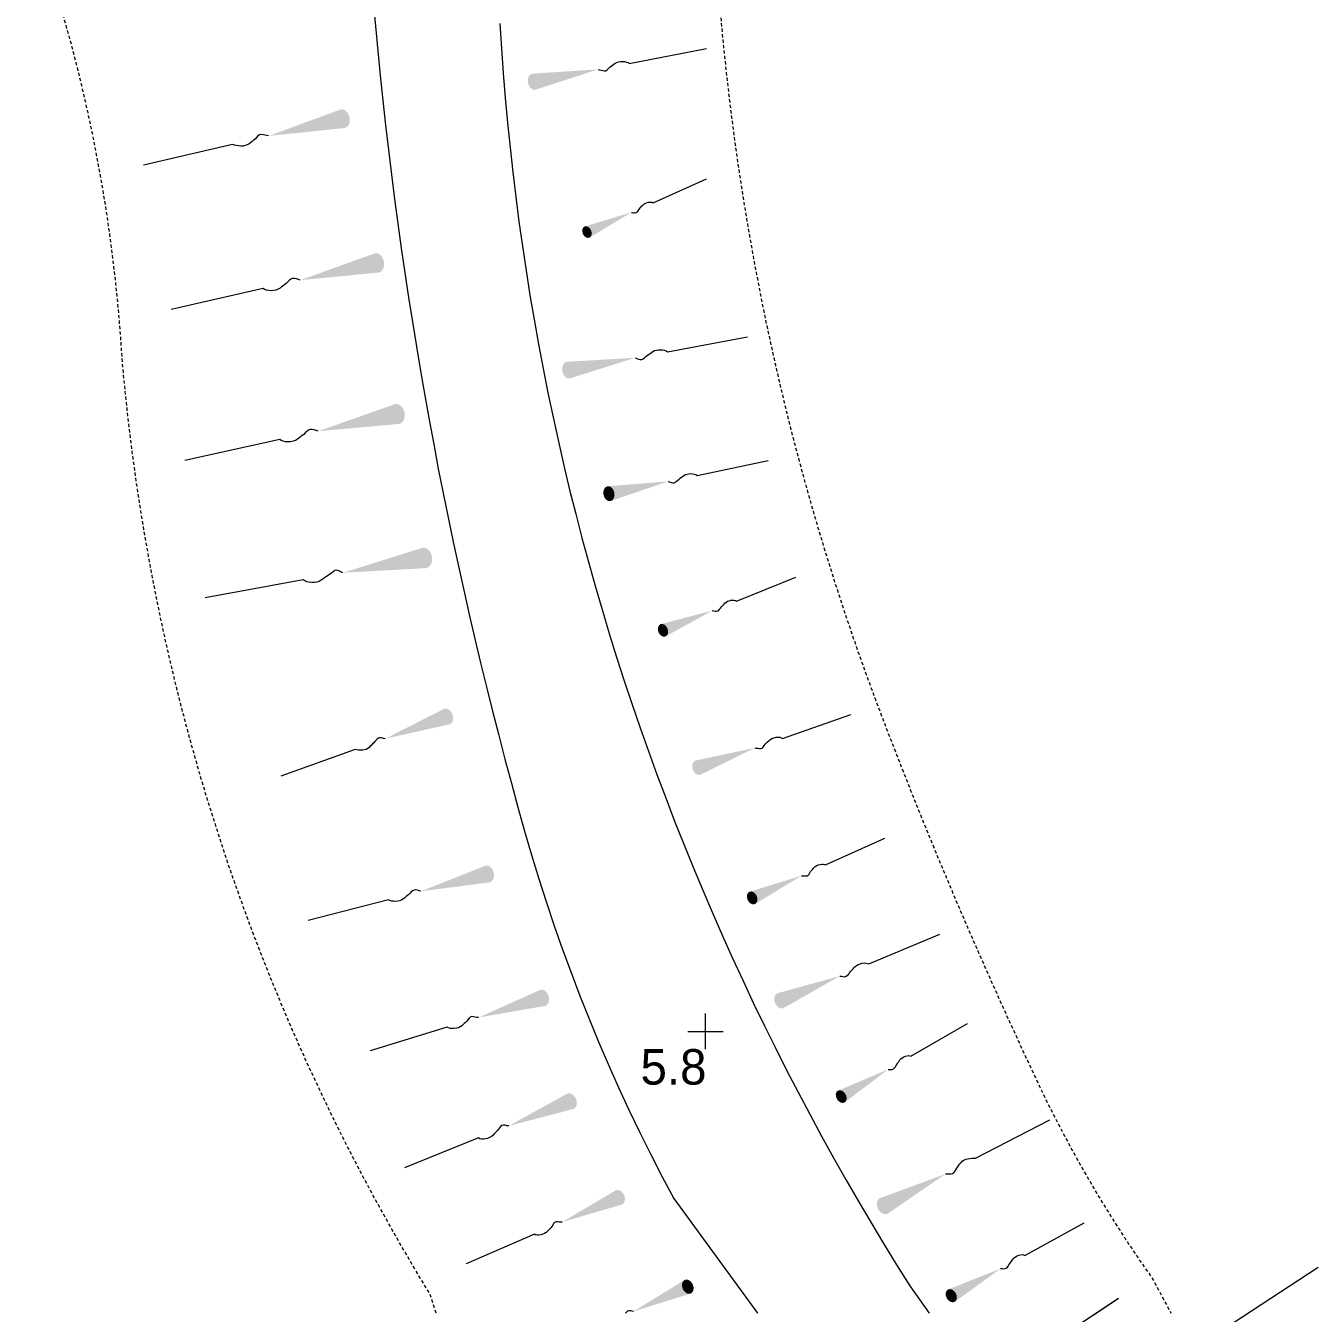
# Model space of a CAD drawing. Header units: millimetres. Extents: x 833924389 to 835767163, y 817400000 to 818811854.
# Drawn here: x 833998413 to 834034836, y 818600001 to 818636276 of the extents above; entities that cross this region are included whole.
import ezdxf
from ezdxf.enums import TextEntityAlignment as Align

# ---------------------------------------------------------------- set-up
doc = ezdxf.new("R2010")
doc.units = ezdxf.units.MM
doc.header["$LTSCALE"] = 10
doc.header["$MEASUREMENT"] = 0
doc.linetypes.add('DGN Style 2', pattern=[15.39188, 9.235128, -6.156752])
doc.layers.add('01_Base_Plan', color=5, linetype='Continuous', lineweight=5)
doc.styles.add('Style-ENGINEERING', font='ENGINEERING.shx', dxfattribs={"width": 0.8})

# ---------------------------------------------------------------- blocks, each defined once
blk = doc.blocks.new('SLOPE_2')
at = {"linetype": 'ByBlock', "lineweight": -2}
h = blk.add_hatch(color=0, dxfattribs=at)
edge = h.paths.add_edge_path()
edge.add_ellipse((0.3, 0.005), major_axis=(0, 0.41), ratio=0.731707, start_angle=358.84129, end_angle=551.22432)
edge.add_line((0.358, -0.397), (3.584, 0.004))
edge.add_line((3.584, 0.004), (0.349, 0.41))
edge.add_line((0.349, 0.41), (0.306, 0.415))
at = {"color": 0, "linetype": 'ByBlock', "lineweight": -2}
for p, q in [((3.584, 0.004), (0.3, 0.416)), ((0.3, -0.404), (3.584, 0.004)), ((3.584, 0.004), (3.884, -0.136)), ((3.884, -0.136), (4.484, 0.144)), ((4.484, 0.144), (5.184, 0.004)), ((5.184, 0.004), (9.132, 0.004))]:
    blk.add_line(p, q, dxfattribs=at)
blk.add_ellipse((0.3, 0.005), major_axis=(0, 0.41), ratio=0.731707, start_param=6.120326, end_param=9.620679, dxfattribs=at)
blk = doc.blocks.new('SLOPE_257_8')
at = {"linetype": 'ByBlock', "lineweight": -2}
h = blk.add_hatch(color=0, dxfattribs=at)
edge = h.paths.add_edge_path()
edge.add_ellipse((0.301, 0), major_axis=(0, 0.41), ratio=0.731707, start_angle=0, end_angle=360)
at = {"color": 0, "linetype": 'ByBlock', "lineweight": -2}
blk.add_line((5.184, 0), (9.132, -0.001), dxfattribs=at)
blk.add_open_spline([(3.585, -0.001), (3.685, -0.048), (3.785, -0.094), (3.885, -0.141), (3.985, -0.187), (4.084, -0.047), (4.184, 0), (4.284, 0.046), (4.385, 0.092), (4.485, 0.138), (4.701, 0.236), (5.06, 0.139), (5.184, 0)], degree=3, knots=[0, 0, 0, 0, 0.193955, 0.193955, 0.193955, 0.387786, 0.387786, 0.387786, 0.581853, 0.581853, 0.581853, 1, 1, 1, 1], dxfattribs=at)
at = {"color": 0, "linetype": 'ByBlock', "lineweight": -2, "extrusion": (0, 0, -1)}
blk.add_solid([(-3.585, -0.001), (-0.3, 0.411), (-0.301, -0.41)], dxfattribs=at)
blk = doc.blocks.new('SLOPE_163_8')
at = {"linetype": 'ByBlock', "lineweight": -2}
h = blk.add_hatch(color=0, dxfattribs=at)
edge = h.paths.add_edge_path()
edge.add_ellipse((0.3, -0.001), major_axis=(0, 0.41), ratio=0.731707, start_angle=0, end_angle=360)
at = {"color": 0, "linetype": 'ByBlock', "lineweight": -2}
blk.add_line((5.184, -0.002), (9.133, -0.003), dxfattribs=at)
blk.add_open_spline([(3.584, -0.003), (3.684, -0.049), (3.784, -0.096), (3.884, -0.142), (3.984, -0.189), (4.084, -0.048), (4.184, -0.002), (4.284, 0.045), (4.384, 0.092), (4.484, 0.138), (4.7, 0.237), (5.019, 0.122), (5.184, -0.002)], degree=3, knots=[0, 0, 0, 0, 0.193976, 0.193976, 0.193976, 0.388006, 0.388006, 0.388006, 0.581667, 0.581667, 0.581667, 1, 1, 1, 1], dxfattribs=at)
at = {"color": 0, "linetype": 'ByBlock', "lineweight": -2, "extrusion": (0, 0, -1)}
blk.add_solid([(-3.584, -0.003), (-0.299, 0.41), (-0.299, -0.41)], dxfattribs=at)
blk = doc.blocks.new('SLOPE_258_8')
at = {"linetype": 'ByBlock', "lineweight": -2}
h = blk.add_hatch(color=0, dxfattribs=at)
edge = h.paths.add_edge_path()
edge.add_ellipse((0.3, -0.001), major_axis=(0, 0.41), ratio=0.731707, start_angle=0, end_angle=360)
at = {"color": 0, "linetype": 'ByBlock', "lineweight": -2}
blk.add_line((5.185, -0.002), (9.132, -0.002), dxfattribs=at)
blk.add_open_spline([(3.583, -0.003), (3.683, -0.051), (3.762, -0.149), (3.885, -0.143), (4.007, -0.137), (4.084, -0.049), (4.183, -0.003), (4.284, 0.044), (4.384, 0.09), (4.484, 0.136), (4.7, 0.236), (5.106, 0.154), (5.185, -0.002)], degree=3, knots=[0, 0, 0, 0, 0.194935, 0.194935, 0.194935, 0.387796, 0.387796, 0.387796, 0.581577, 0.581577, 0.581577, 1, 1, 1, 1], dxfattribs=at)
blk.add_solid([(3.583, -0.003), (0.3, 0.409), (0.3, -0.411)], dxfattribs=at)
blk = doc.blocks.new('SLOPE_259_8')
at = {"linetype": 'ByBlock', "lineweight": -2}
h = blk.add_hatch(color=0, dxfattribs=at)
edge = h.paths.add_edge_path()
edge.add_ellipse((0.3, 0), major_axis=(0, 0.41), ratio=0.731707, start_angle=0, end_angle=360)
at = {"color": 0, "linetype": 'ByBlock', "lineweight": -2}
blk.add_line((5.184, -0.001), (9.131, -0.002), dxfattribs=at)
blk.add_open_spline([(3.584, -0.001), (3.684, -0.047), (3.778, -0.137), (3.884, -0.142), (3.989, -0.146), (4.084, -0.047), (4.184, -0.001), (4.284, 0.046), (4.384, 0.092), (4.484, 0.138), (4.7, 0.237), (5.068, 0.142), (5.184, -0.001)], degree=3, knots=[0, 0, 0, 0, 0.19417, 0.19417, 0.19417, 0.388178, 0.388178, 0.388178, 0.582341, 0.582341, 0.582341, 1, 1, 1, 1], dxfattribs=at)
at = {"color": 0, "linetype": 'ByBlock', "lineweight": -2, "extrusion": (0, 0, -1)}
blk.add_solid([(-3.584, -0.001), (-0.3, 0.41), (-0.3, -0.41)], dxfattribs=at)
blk = doc.blocks.new('SLOPE_260_8')
at = {"linetype": 'ByBlock', "lineweight": -2}
h = blk.add_hatch(color=0, dxfattribs=at)
edge = h.paths.add_edge_path()
edge.add_ellipse((0.3, -0.001), major_axis=(0, 0.41), ratio=0.731707, start_angle=0, end_angle=360)
at = {"color": 0, "linetype": 'ByBlock', "lineweight": -2}
blk.add_line((5.184, -0.002), (9.131, -0.002), dxfattribs=at)
blk.add_open_spline([(3.583, -0.003), (3.683, -0.05), (3.78, -0.162), (3.884, -0.142), (3.988, -0.123), (4.084, -0.049), (4.184, -0.002), (4.284, 0.044), (4.383, 0.092), (4.483, 0.138), (4.699, 0.239), (5.062, 0.138), (5.184, -0.002)], degree=3, knots=[0, 0, 0, 0, 0.194227, 0.194227, 0.194227, 0.388246, 0.388246, 0.388246, 0.581446, 0.581446, 0.581446, 1, 1, 1, 1], dxfattribs=at)
at = {"color": 0, "linetype": 'ByBlock', "lineweight": -2, "extrusion": (0, 0, -1)}
blk.add_solid([(-3.583, -0.003), (-0.3, 0.409), (-0.3, -0.41)], dxfattribs=at)
blk = doc.blocks.new('SLOPE_261_8')
at = {"linetype": 'ByBlock', "lineweight": -2}
h = blk.add_hatch(color=0, dxfattribs=at)
edge = h.paths.add_edge_path()
edge.add_ellipse((0.301, 0), major_axis=(0, 0.41), ratio=0.731707, start_angle=0, end_angle=360)
at = {"color": 0, "linetype": 'ByBlock', "lineweight": -2}
blk.add_line((5.185, -0.002), (9.132, -0.002), dxfattribs=at)
blk.add_open_spline([(3.585, -0.002), (3.685, -0.049), (3.78, -0.137), (3.885, -0.142), (3.99, -0.147), (4.085, -0.049), (4.185, -0.003), (4.285, 0.044), (4.385, 0.092), (4.484, 0.138), (4.7, 0.239), (5.069, 0.141), (5.185, -0.002)], degree=3, knots=[0, 0, 0, 0, 0.193679, 0.193679, 0.193679, 0.387604, 0.387604, 0.387604, 0.581371, 0.581371, 0.581371, 1, 1, 1, 1], dxfattribs=at)
at = {"color": 0, "linetype": 'ByBlock', "lineweight": -2, "extrusion": (0, 0, -1)}
blk.add_solid([(-3.585, -0.002), (-0.301, 0.411), (-0.301, -0.41)], dxfattribs=at)
blk = doc.blocks.new('SLOPE_262_8')
at = {"linetype": 'ByBlock', "lineweight": -2}
h = blk.add_hatch(color=0, dxfattribs=at)
edge = h.paths.add_edge_path()
edge.add_ellipse((0.3, 0), major_axis=(0, 0.41), ratio=0.731707, start_angle=0, end_angle=360)
at = {"color": 0, "linetype": 'ByBlock', "lineweight": -2}
blk.add_line((5.183, -0.002), (9.132, -0.001), dxfattribs=at)
blk.add_open_spline([(3.583, -0.001), (3.683, -0.048), (3.778, -0.151), (3.884, -0.142), (3.989, -0.134), (4.084, -0.049), (4.184, -0.002), (4.284, 0.044), (4.383, 0.091), (4.483, 0.138), (4.698, 0.239), (5.066, 0.14), (5.183, -0.002)], degree=3, knots=[0, 0, 0, 0, 0.194629, 0.194629, 0.194629, 0.3887, 0.3887, 0.3887, 0.581868, 0.581868, 0.581868, 1, 1, 1, 1], dxfattribs=at)
at = {"color": 0, "linetype": 'ByBlock', "lineweight": -2, "extrusion": (0, 0, -1)}
blk.add_solid([(-3.583, -0.001), (-0.3, 0.41), (-0.3, -0.411)], dxfattribs=at)
blk = doc.blocks.new('SLOPE_263_8')
at = {"linetype": 'ByBlock', "lineweight": -2}
h = blk.add_hatch(color=0, dxfattribs=at)
edge = h.paths.add_edge_path()
edge.add_ellipse((0.301, 0), major_axis=(0, 0.41), ratio=0.731707, start_angle=0, end_angle=360)
at = {"color": 0, "linetype": 'ByBlock', "lineweight": -2}
blk.add_line((5.184, -0.001), (9.133, -0.001), dxfattribs=at)
blk.add_open_spline([(3.585, -0.001), (3.685, -0.047), (3.785, -0.188), (3.884, -0.141), (3.984, -0.095), (4.085, -0.048), (4.185, -0.001), (4.285, 0.045), (4.385, 0.092), (4.485, 0.139), (4.7, 0.239), (5.06, 0.138), (5.184, -0.001)], degree=3, knots=[0, 0, 0, 0, 0.193654, 0.193654, 0.193654, 0.387713, 0.387713, 0.387713, 0.581772, 0.581772, 0.581772, 1, 1, 1, 1], dxfattribs=at)
blk.add_solid([(3.585, -0.001), (0.301, 0.41), (0.3, -0.409)], dxfattribs=at)
blk = doc.blocks.new('SLOPE_264_8')
at = {"linetype": 'ByBlock', "lineweight": -2}
h = blk.add_hatch(color=0, dxfattribs=at)
edge = h.paths.add_edge_path()
edge.add_ellipse((0.3, 0.001), major_axis=(0, 0.41), ratio=0.731707, start_angle=0, end_angle=360)
at = {"color": 0, "linetype": 'ByBlock', "lineweight": -2}
blk.add_line((5.184, -0.002), (9.132, -0.002), dxfattribs=at)
blk.add_open_spline([(3.584, -0.001), (3.684, -0.048), (3.785, -0.141), (3.885, -0.14), (3.985, -0.14), (4.084, -0.047), (4.184, 0), (4.283, 0.046), (4.383, 0.093), (4.483, 0.14), (4.699, 0.241), (5.099, 0.153), (5.184, -0.002)], degree=3, knots=[0, 0, 0, 0, 0.194115, 0.194115, 0.194115, 0.387567, 0.387567, 0.387567, 0.581019, 0.581019, 0.581019, 1, 1, 1, 1], dxfattribs=at)
blk.add_solid([(3.584, -0.001), (0.299, 0.411), (0.299, -0.41)], dxfattribs=at)
blk = doc.blocks.new('SLOPE_70_9')
at = {"linetype": 'ByBlock', "lineweight": -2}
h = blk.add_hatch(color=0, dxfattribs=at)
edge = h.paths.add_edge_path()
edge.add_ellipse((0.299, -0.001), major_axis=(0, 0.41), ratio=0.731707, start_angle=0, end_angle=360)
at = {"color": 0, "linetype": 'ByBlock', "lineweight": -2}
blk.add_line((5.184, -0.002), (9.131, -0.003), dxfattribs=at)
blk.add_open_spline([(3.583, -0.003), (3.683, -0.05), (3.784, -0.16), (3.884, -0.143), (3.984, -0.125), (4.083, -0.05), (4.183, -0.003), (4.283, 0.044), (4.383, 0.09), (4.483, 0.137), (4.699, 0.237), (4.996, 0.113), (5.184, -0.002)], degree=3, knots=[0, 0, 0, 0, 0.194257, 0.194257, 0.194257, 0.387502, 0.387502, 0.387502, 0.581658, 0.581658, 0.581658, 1, 1, 1, 1], dxfattribs=at)
at = {"color": 0, "linetype": 'ByBlock', "lineweight": -2, "extrusion": (0, 0, -1)}
blk.add_solid([(-3.583, -0.003), (-0.299, 0.409), (-0.299, -0.411)], dxfattribs=at)
blk = doc.blocks.new('SLOPE_265_8')
at = {"linetype": 'ByBlock', "lineweight": -2}
h = blk.add_hatch(color=0, dxfattribs=at)
edge = h.paths.add_edge_path()
edge.add_ellipse((0.3, -0.001), major_axis=(0, 0.41), ratio=0.731707, start_angle=0, end_angle=360)
at = {"color": 0, "linetype": 'ByBlock', "lineweight": -2}
blk.add_line((5.184, -0.004), (9.133, -0.002), dxfattribs=at)
blk.add_open_spline([(3.584, -0.003), (3.684, -0.049), (3.784, -0.096), (3.884, -0.142), (3.984, -0.189), (4.084, -0.049), (4.183, -0.002), (4.283, 0.044), (4.384, 0.091), (4.484, 0.137), (4.7, 0.237), (5.09, 0.148), (5.184, -0.004)], degree=3, knots=[0, 0, 0, 0, 0.193963, 0.193963, 0.193963, 0.387448, 0.387448, 0.387448, 0.581746, 0.581746, 0.581746, 1, 1, 1, 1], dxfattribs=at)
at = {"color": 0, "linetype": 'ByBlock', "lineweight": -2, "extrusion": (0, 0, -1)}
blk.add_solid([(-3.584, -0.003), (-0.3, 0.409), (-0.301, -0.41)], dxfattribs=at)
blk = doc.blocks.new('SLOPE_266_8')
at = {"linetype": 'ByBlock', "lineweight": -2}
h = blk.add_hatch(color=0, dxfattribs=at)
edge = h.paths.add_edge_path()
edge.add_ellipse((0.3, -0.001), major_axis=(0, 0.41), ratio=0.731707, start_angle=0, end_angle=360)
at = {"color": 0, "linetype": 'ByBlock', "lineweight": -2}
blk.add_line((5.184, -0.003), (9.133, -0.003), dxfattribs=at)
blk.add_open_spline([(3.584, -0.003), (3.684, -0.05), (3.777, -0.146), (3.884, -0.142), (3.992, -0.137), (4.084, -0.049), (4.184, -0.003), (4.284, 0.044), (4.384, 0.091), (4.484, 0.138), (4.7, 0.238), (5.075, 0.143), (5.184, -0.003)], degree=3, knots=[0, 0, 0, 0, 0.193575, 0.193575, 0.193575, 0.387374, 0.387374, 0.387374, 0.581804, 0.581804, 0.581804, 1, 1, 1, 1], dxfattribs=at)
at = {"color": 0, "linetype": 'ByBlock', "lineweight": -2, "extrusion": (0, 0, -1)}
blk.add_solid([(-3.584, -0.003), (-0.3, 0.41), (-0.301, -0.41)], dxfattribs=at)
blk = doc.blocks.new('SLOPE_267_8')
at = {"linetype": 'ByBlock', "lineweight": -2}
h = blk.add_hatch(color=0, dxfattribs=at)
edge = h.paths.add_edge_path()
edge.add_ellipse((0.3, 0), major_axis=(0, 0.41), ratio=0.731707, start_angle=0, end_angle=360)
at = {"color": 0, "linetype": 'ByBlock', "lineweight": -2}
blk.add_line((5.184, -0.001), (9.132, -0.001), dxfattribs=at)
blk.add_open_spline([(3.584, -0.001), (3.684, -0.048), (3.784, -0.094), (3.885, -0.141), (3.984, -0.187), (4.084, -0.048), (4.183, -0.002), (4.284, 0.045), (4.384, 0.092), (4.485, 0.139), (4.7, 0.239), (5.106, 0.155), (5.184, -0.001)], degree=3, knots=[0, 0, 0, 0, 0.194191, 0.194191, 0.194191, 0.387299, 0.387299, 0.387299, 0.582185, 0.582185, 0.582185, 1, 1, 1, 1], dxfattribs=at)
blk.add_solid([(3.584, -0.001), (0.3, 0.41), (0.3, -0.409)], dxfattribs=at)
blk = doc.blocks.new('SLOPE_268_8')
at = {"linetype": 'ByBlock', "lineweight": -2}
h = blk.add_hatch(color=0, dxfattribs=at)
edge = h.paths.add_edge_path()
edge.add_ellipse((0.3, -0.001), major_axis=(0, 0.41), ratio=0.731707, start_angle=0, end_angle=360)
at = {"color": 0, "linetype": 'ByBlock', "lineweight": -2}
blk.add_line((5.183, -0.003), (9.132, -0.003), dxfattribs=at)
blk.add_open_spline([(3.584, -0.003), (3.684, -0.049), (3.784, -0.096), (3.884, -0.142), (3.984, -0.189), (4.084, -0.049), (4.184, -0.002), (4.284, 0.045), (4.384, 0.091), (4.484, 0.138), (4.7, 0.238), (5.082, 0.146), (5.183, -0.003)], degree=3, knots=[0, 0, 0, 0, 0.193993, 0.193993, 0.193993, 0.387633, 0.387633, 0.387633, 0.582028, 0.582028, 0.582028, 1, 1, 1, 1], dxfattribs=at)
at = {"color": 0, "linetype": 'ByBlock', "lineweight": -2, "extrusion": (0, 0, -1)}
blk.add_solid([(-3.584, -0.003), (-0.3, 0.409), (-0.3, -0.41)], dxfattribs=at)
blk = doc.blocks.new('SLOPE_269_8')
at = {"linetype": 'ByBlock', "lineweight": -2}
h = blk.add_hatch(color=0, dxfattribs=at)
edge = h.paths.add_edge_path()
edge.add_ellipse((0.3, 0), major_axis=(0, 0.41), ratio=0.731707, start_angle=0, end_angle=360)
at = {"color": 0, "linetype": 'ByBlock', "lineweight": -2}
blk.add_line((5.184, -0.003), (9.132, -0.002), dxfattribs=at)
blk.add_open_spline([(3.584, -0.003), (3.684, -0.049), (3.764, -0.15), (3.884, -0.141), (4.004, -0.133), (4.084, -0.049), (4.184, -0.003), (4.284, 0.044), (4.384, 0.091), (4.484, 0.138), (4.7, 0.238), (5.102, 0.152), (5.184, -0.003)], degree=3, knots=[0, 0, 0, 0, 0.193706, 0.193706, 0.193706, 0.387155, 0.387155, 0.387155, 0.581388, 0.581388, 0.581388, 1, 1, 1, 1], dxfattribs=at)
blk.add_solid([(3.584, -0.003), (0.3, 0.41), (0.299, -0.41)], dxfattribs=at)
blk = doc.blocks.new('SLOPE_270_8')
at = {"linetype": 'ByBlock', "lineweight": -2}
h = blk.add_hatch(color=0, dxfattribs=at)
edge = h.paths.add_edge_path()
edge.add_ellipse((0.301, -0.001), major_axis=(0, 0.41), ratio=0.731707, start_angle=0, end_angle=360)
at = {"color": 0, "linetype": 'ByBlock', "lineweight": -2}
blk.add_line((5.186, -0.002), (9.133, -0.002), dxfattribs=at)
blk.add_open_spline([(3.586, -0.002), (3.686, -0.048), (3.761, -0.15), (3.885, -0.142), (4.008, -0.134), (4.084, -0.05), (4.184, -0.003), (4.284, 0.044), (4.384, 0.092), (4.484, 0.139), (4.7, 0.24), (5.126, 0.162), (5.186, -0.002)], degree=3, knots=[0, 0, 0, 0, 0.193286, 0.193286, 0.193286, 0.386744, 0.386744, 0.386744, 0.581236, 0.581236, 0.581236, 1, 1, 1, 1], dxfattribs=at)
blk.add_solid([(3.586, -0.002), (0.301, 0.409), (0.301, -0.41)], dxfattribs=at)
blk = doc.blocks.new('SLOPE_271_8')
at = {"linetype": 'ByBlock', "lineweight": -2}
h = blk.add_hatch(color=0, dxfattribs=at)
edge = h.paths.add_edge_path()
edge.add_ellipse((0.3, -0.001), major_axis=(0, 0.41), ratio=0.731707, start_angle=0, end_angle=360)
at = {"color": 0, "linetype": 'ByBlock', "lineweight": -2}
blk.add_line((5.185, -0.003), (9.133, -0.002), dxfattribs=at)
blk.add_open_spline([(3.584, -0.003), (3.684, -0.05), (3.766, -0.152), (3.885, -0.142), (4.004, -0.132), (4.085, -0.049), (4.184, -0.003), (4.284, 0.044), (4.384, 0.091), (4.484, 0.138), (4.7, 0.239), (5.1, 0.151), (5.185, -0.003)], degree=3, knots=[0, 0, 0, 0, 0.194294, 0.194294, 0.194294, 0.387469, 0.387469, 0.387469, 0.581394, 0.581394, 0.581394, 1, 1, 1, 1], dxfattribs=at)
blk.add_solid([(3.584, -0.003), (0.3, 0.41), (0.3, -0.411)], dxfattribs=at)
blk = doc.blocks.new('SLOPE_272_8')
at = {"linetype": 'ByBlock', "lineweight": -2}
h = blk.add_hatch(color=0, dxfattribs=at)
edge = h.paths.add_edge_path()
edge.add_ellipse((0.299, -0.001), major_axis=(0, 0.41), ratio=0.731707, start_angle=0, end_angle=360)
at = {"color": 0, "linetype": 'ByBlock', "lineweight": -2}
blk.add_line((5.182, -0.002), (9.131, -0.001), dxfattribs=at)
blk.add_open_spline([(3.584, -0.003), (3.684, -0.05), (3.784, -0.096), (3.884, -0.143), (3.983, -0.19), (4.083, -0.049), (4.183, -0.003), (4.283, 0.044), (4.384, 0.091), (4.484, 0.137), (4.699, 0.237), (5.101, 0.154), (5.182, -0.002)], degree=3, knots=[0, 0, 0, 0, 0.194181, 0.194181, 0.194181, 0.387983, 0.387983, 0.387983, 0.582514, 0.582514, 0.582514, 1, 1, 1, 1], dxfattribs=at)
at = {"color": 0, "linetype": 'ByBlock', "lineweight": -2, "extrusion": (0, 0, -1)}
blk.add_solid([(-3.584, -0.003), (-0.299, 0.41), (-0.299, -0.411)], dxfattribs=at)
blk = doc.blocks.new('SLOPE_53_10')
at = {"linetype": 'ByBlock', "lineweight": -2}
h = blk.add_hatch(color=0, dxfattribs=at)
edge = h.paths.add_edge_path()
edge.add_ellipse((0.301, 0), major_axis=(0, 0.41), ratio=0.731707, start_angle=0, end_angle=360)
at = {"color": 0, "linetype": 'ByBlock', "lineweight": -2}
blk.add_line((5.184, -0.002), (9.132, -0.002), dxfattribs=at)
blk.add_open_spline([(3.584, -0.002), (3.684, -0.048), (3.784, -0.095), (3.884, -0.141), (3.984, -0.188), (4.084, -0.049), (4.184, -0.002), (4.284, 0.045), (4.384, 0.092), (4.484, 0.139), (4.699, 0.239), (4.996, 0.114), (5.184, -0.002)], degree=3, knots=[0, 0, 0, 0, 0.193762, 0.193762, 0.193762, 0.387493, 0.387493, 0.387493, 0.581574, 0.581574, 0.581574, 1, 1, 1, 1], dxfattribs=at)
at = {"color": 0, "linetype": 'ByBlock', "lineweight": -2, "extrusion": (0, 0, -1)}
blk.add_solid([(-3.584, -0.002), (-0.3, 0.41), (-0.301, -0.41)], dxfattribs=at)
blk = doc.blocks.new('SLOPE_274_8')
at = {"linetype": 'ByBlock', "lineweight": -2}
h = blk.add_hatch(color=0, dxfattribs=at)
edge = h.paths.add_edge_path()
edge.add_ellipse((0.3, -0.001), major_axis=(0, 0.41), ratio=0.731707, start_angle=0, end_angle=360)
at = {"color": 0, "linetype": 'ByBlock', "lineweight": -2}
blk.add_line((5.183, -0.002), (9.131, -0.003), dxfattribs=at)
blk.add_open_spline([(3.583, -0.003), (3.683, -0.05), (3.765, -0.135), (3.884, -0.142), (4.003, -0.15), (4.085, -0.05), (4.185, -0.003), (4.285, 0.044), (4.384, 0.092), (4.485, 0.139), (4.7, 0.24), (5.118, 0.161), (5.183, -0.002)], degree=3, knots=[0, 0, 0, 0, 0.19422, 0.19422, 0.19422, 0.388231, 0.388231, 0.388231, 0.582508, 0.582508, 0.582508, 1, 1, 1, 1], dxfattribs=at)
blk.add_solid([(3.583, -0.003), (0.301, 0.41), (0.3, -0.411)], dxfattribs=at)
blk = doc.blocks.new('SPOTHT_1')
at = {"color": 0}
for p, q in [((0, -0.5), (0, 0.5)), ((-0.5, 0), (0.5, 0))]:
    blk.add_line(p, q, dxfattribs=at)

msp = doc.modelspace()

# ---------------------------------------------------------------- hatches: boundary and pattern name
at = {"layer": '01_Base_Plan', "linetype": 'Continuous'}
h = msp.add_hatch(color=256, dxfattribs=at)
edge = h.paths.add_edge_path()
edge.add_ellipse((834017069, 818600747), major_axis=(87, -191), ratio=0.731707, start_angle=0, end_angle=360)

# ---------------------------------------------------------------- linework, layer by layer
at = {"layer": '01_Base_Plan'}
for p, q in [((834031533, 818599137), (834034836, 818601301)), ((834027869, 818599529), (834029061, 818600324))]:
    msp.add_line(p, q, dxfattribs=at)
at = {"layer": '01_Base_Plan', "linetype": 'Continuous'}
msp.add_line((834028575, 818600002), (834029206, 818600422), dxfattribs=at)
at = {"layer": '01_Base_Plan', "linetype": 'DGN Style 2', "flags": 128}
for points in [[(834018445, 818719496), (834018721, 818718179), (834018619, 818717486), (834018525, 818716793), (834018438, 818716098), (834018359, 818715402), (834018288, 818714706), (834018226, 818714009), (834018171, 818713311), (834018124, 818712613), (834018084, 818711914), (834018053, 818711214), (834018029, 818710515), (834018051, 818709815), (834018117, 818709119), (834018228, 818708428), (834018383, 818707745), (834018606, 818707081), (834018818, 818706414), (834019018, 818705744), (834019208, 818705070), (834019387, 818704393), (834019554, 818703713), (834019710, 818703031), (834019949, 818701864), (834019472, 818691510), (834019413, 818681705), (834019229, 818681029), (834019058, 818680350), (834018900, 818679668), (834018755, 818678984), (834018624, 818678296), (834018506, 818677606), (834018401, 818676914), (834018310, 818676220), (834018233, 818675524), (834018168, 818674827), (834018118, 818674129), (834018080, 818673430), (834018057, 818672730), (834018052, 818672031), (834018067, 818671331), (834018101, 818670632), (834018154, 818669934), (834018227, 818669237), (834018325, 818668544), (834018419, 818667851), (834018506, 818667156), (834018589, 818666461), (834018666, 818665765), (834018738, 818665069), (834018855, 818663807), (834018673, 818650982), (834017814, 818646887), (834017780, 818646188), (834017753, 818645488), (834017733, 818644789), (834017719, 818644089), (834017712, 818643389), (834017712, 818642689), (834017718, 818641989), (834017731, 818641289), (834017751, 818640589), (834017777, 818639890), (834017810, 818639191), (834017849, 818638492), (834017896, 818637793), (834017949, 818637095), (834018008, 818636398), (834018074, 818635701), (834018147, 818635005), (834018227, 818634309), (834018313, 818633615), (834018406, 818632921), (834018505, 818632228), (834018611, 818631536), (834018724, 818630845), (834018843, 818630155), (834018968, 818629467), (834019101, 818628779), (834019239, 818628093), (834019385, 818627408), (834019537, 818626725), (834019695, 818626043), (834019860, 818625363), (834020031, 818624684), (834020209, 818624007), (834020393, 818623332), (834020584, 818622658), (834020781, 818621986), (834020984, 818621317), (834021194, 818620649), (834021410, 818619983), (834021633, 818619319), (834021861, 818618658), (834022096, 818617999), (834022338, 818617341), (834022586, 818616687), (834022838, 818616034), (834023092, 818615382), (834023350, 818614731), (834023611, 818614081), (834023875, 818613433), (834024142, 818612786), (834024413, 818612140), (834024686, 818611496), (834024963, 818610853), (834025242, 818610211), (834025525, 818609571), (834025811, 818608932), (834026100, 818608294), (834026392, 818607658), (834026687, 818607023), (834026982, 818606389), (834027290, 818605760), (834027610, 818605137), (834027941, 818604521), (834028285, 818603911), (834028639, 818603307), (834029006, 818602711), (834029383, 818602121), (834029772, 818601539), (834030171, 818600964), (834030688, 818600002)], [(834009982, 818600002), (834009802, 818600541), (834009440, 818601140), (834009085, 818601743), (834008737, 818602350), (834008396, 818602961), (834008061, 818603577), (834007734, 818604195), (834007415, 818604818), (834007102, 818605445), (834006797, 818606074), (834006499, 818606708), (834006208, 818607345), (834005925, 818607985), (834005650, 818608628), (834005381, 818609275), (834005121, 818609925), (834004867, 818610577), (834004622, 818611233), (834004384, 818611891), (834004153, 818612552), (834003931, 818613216), (834003716, 818613882), (834003509, 818614550), (834003309, 818615221), (834003117, 818615895), (834002933, 818616570), (834002757, 818617247), (834002589, 818617927), (834002429, 818618608), (834002276, 818619292), (834002132, 818619976), (834001995, 818620663), (834001867, 818621351), (834001746, 818622041), (834001634, 818622732), (834001529, 818623424), (834001433, 818624117), (834001344, 818624811), (834001264, 818625507), (834001191, 818626203), (834001127, 818626900), (834001080, 818627598), (834001022, 818628296), (834000953, 818628993), (834000873, 818629688), (834000782, 818630382), (834000681, 818631075), (834000568, 818631766), (834000445, 818632455), (834000311, 818633142), (834000166, 818633826), (834000010, 818634509), (833999844, 818635189), (833999667, 818635866), (833999477, 818636540), (833999301, 818637217), (833999141, 818637899), (833998997, 818638584), (833998869, 818639272), (833998756, 818639963), (833998659, 818640656), (833998578, 818641351), (833998513, 818642048), (833998464, 818642747), (833998431, 818643446), (833998414, 818644146), (833998413, 818644845), (833998428, 818645545), (833998459, 818646245), (833998506, 818646943), (833998569, 818647640), (833998648, 818648336), (833998742, 818649029), (833998853, 818649720), (833998980, 818650409), (833999122, 818651094), (833999370, 818652139), (833999850, 818692014), (834000088, 818718213)]]:
    msp.add_lwpolyline(points, dxfattribs=at)
at = {"layer": '01_Base_Plan', "flags": 128}
for points in [[(834008205, 818636964), (834008266, 818636266), (834008332, 818635569), (834008401, 818634873), (834008474, 818634177), (834008551, 818633481), (834008632, 818632786), (834008717, 818632091), (834008805, 818631396), (834008898, 818630703), (834008995, 818630009), (834009095, 818629317), (834009199, 818628624), (834009308, 818627933), (834009420, 818627242), (834009536, 818626552), (834009656, 818625862), (834009779, 818625173), (834009907, 818624485), (834010038, 818623797), (834010174, 818623110), (834010313, 818622424), (834010456, 818621739), (834010603, 818621055), (834010754, 818620371), (834010908, 818619688), (834011067, 818619007), (834011229, 818618326), (834011395, 818617646), (834011565, 818616967), (834011739, 818616288), (834011916, 818615611), (834012098, 818614935), (834012283, 818614260), (834012469, 818613585), (834012665, 818612913), (834012869, 818612244), (834013083, 818611577), (834013306, 818610914), (834013538, 818610253), (834013779, 818609596), (834014029, 818608942), (834014288, 818608292), (834014555, 818607645), (834014832, 818607002), (834015117, 818606363), (834015411, 818605728), (834015714, 818605096), (834016025, 818604469), (834016345, 818603847), (834016674, 818603229)], [(834011776, 818636339), (834011819, 818635640), (834011869, 818634942), (834011926, 818634244), (834011989, 818633547), (834012060, 818632851), (834012136, 818632155), (834012220, 818631460), (834012310, 818630766), (834012407, 818630072), (834012511, 818629380), (834012621, 818628689), (834012738, 818627999), (834012861, 818627310), (834012991, 818626622), (834013128, 818625935), (834013271, 818625250), (834013421, 818624566), (834013577, 818623884), (834013740, 818623203), (834013910, 818622524), (834014086, 818621847), (834014269, 818621171), (834014458, 818620497), (834014653, 818619825), (834014855, 818619155), (834015064, 818618486), (834015278, 818617820), (834015500, 818617156), (834015727, 818616494), (834015961, 818615834), (834016201, 818615177), (834016447, 818614521), (834016699, 818613868), (834016956, 818613217), (834017220, 818612569), (834017490, 818611923), (834017765, 818611279), (834018046, 818610638), (834018334, 818610000), (834018627, 818609364), (834018925, 818608731), (834019230, 818608101), (834019540, 818607474), (834019856, 818606849), (834020178, 818606227), (834020505, 818605609), (834020839, 818604993), (834021177, 818604380), (834021521, 818603771), (834021871, 818603164), (834022226, 818602561), (834022587, 818601961), (834022954, 818601365), (834023325, 818600772), (834023872, 818600002)], [(834016674, 818603229), (834019036, 818600002)]]:
    msp.add_lwpolyline(points, dxfattribs=at)
at = {"layer": '01_Base_Plan', "linetype": 'Continuous'}
msp.add_open_spline([(834015538, 818600051), (834015481, 818600052), (834015423, 818600093), (834015369, 818600053), (834015347, 818600037), (834015330, 818600020), (834015316, 818600002)], degree=3, knots=[0, 0, 0, 0, 0.710459, 0.710459, 0.710459, 1, 1, 1, 1], dxfattribs=at)
at = {"layer": '01_Base_Plan'}
msp.add_solid([(834015538, 818600051), (834017156, 818600555), (834016982, 818600937)], dxfattribs=at)

# ---------------------------------------------------------------- block references
at = {"layer": '01_Base_Plan', "linetype": 'Continuous'}
for name, p, xscale, yscale, zscale, rotation in [('SLOPE_257_8', (834012565, 818634670), 560.9812659341969, 560.9812659341969, 560.9812659341969, 10.88534742165276), ('SLOPE_163_8', (834007535, 818633703), 652.7117182463884, 652.7117182463884, 652.7117182463884, 193.1338365400564), ('SLOPE_258_8', (834014113, 818630414), 417.3520582674269, 417.3520582674269, 417.3520582674269, 23.96222933848289), ('SLOPE_259_8', (834008502, 818629640), 673.3623269111634, 673.3623269111634, 673.3623269111634, 192.7241811385632), ('SLOPE_260_8', (834013533, 818626544), 581.8014209493414, 581.8014209493414, 581.8014209493414, 10.49131000595482), ('SLOPE_261_8', (834009083, 818625383), 694.0453085639643, 694.0453085639643, 694.0453085639643, 192.3389229797286), ('SLOPE_262_8', (834014694, 818623061), 519.4301184550253, 519.4301184550253, 519.4301184550253, 11.76807941025726), ('SLOPE_263_8', (834009857, 818621320), 710.6636951431456, 710.6636951431456, 710.6636951431456, 190.3047121507217), ('SLOPE_264_8', (834016242, 818619191), 456.4057771624509, 456.4057771624509, 456.4057771624509, 21.8015180397373), ('SLOPE_70_9', (834010437, 818616869), 562.9795193455377, 562.9795193455377, 562.9795193455377, 199.7990012068396), ('SLOPE_265_8', (834017209, 818615322), 515.9627006433266, 515.9627006433266, 515.9627006433266, 19.17915666929972), ('SLOPE_267_8', (834018757, 818611645), 464.687041532363, 464.687041532363, 464.687041532363, 24.22803329182884), ('SLOPE_266_8', (834011598, 818612419), 590.9880403622922, 590.9880403622922, 590.9880403622922, 194.5342284841173), ('SLOPE_269_8', (834019531, 818608743), 550.8886265265836, 550.8886265265836, 550.8886265265836, 22.61993945834553), ('SLOPE_268_8', (834013146, 818608936), 576.3759721809035, 576.3759721809035, 576.3759721809035, 197.1028991346553), ('SLOPE_270_8', (834021272, 818606034), 465.1700327065971, 465.1700327065971, 465.1700327065971, 30.06879182280451), ('SLOPE_271_8', (834013920, 818606034), 570.5046273143813, 570.5046273143813, 570.5046273143813, 201.8014963294551), ('SLOPE_53_10', (834022433, 818602938), 597.0354149940994, 597.0354149940994, 597.0354149940994, 27.47441576700834), ('SLOPE_272_8', (834015274, 818603325), 531.3933183198219, 531.3933183198219, 531.3933183198219, 203.4986257342952), ('SLOPE_274_8', (834024368, 818600423), 483.6228474820637, 483.6228474820637, 483.6228474820637, 28.81101126855669), ('SLOPE_2', (834026304, 818598486), 381.9713689702728, 381.9713689702728, 381.9713689702728, 33.69010215469111)]:
    msp.add_blockref(name, p, dxfattribs=dict(at, xscale=xscale, yscale=yscale, zscale=zscale, rotation=rotation))
at = {"layer": '01_Base_Plan', "xscale": 1000, "yscale": 1000, "zscale": 1000}
msp.add_blockref('SPOTHT_1', (834017569, 818607941), dxfattribs=at)

# ---------------------------------------------------------------- texts
at = {"layer": '01_Base_Plan', "style": 'Style-ENGINEERING'}
msp.add_text('5.8', height=1000, dxfattribs=at).set_placement((834017596, 818607441), align=Align.TOP_RIGHT)

doc.saveas('drawing.dxf')
